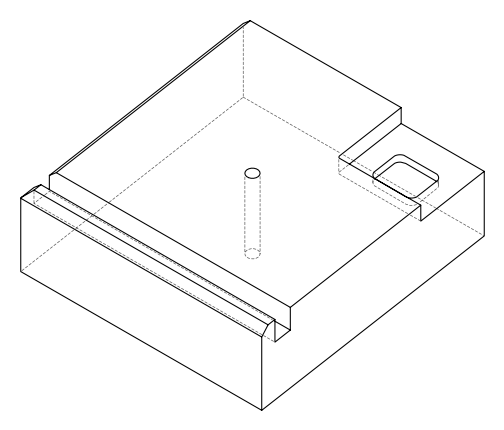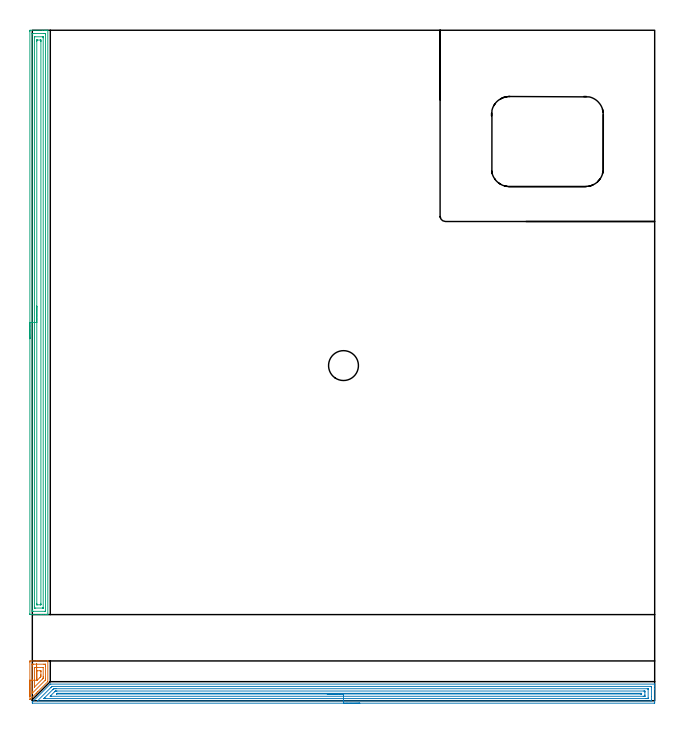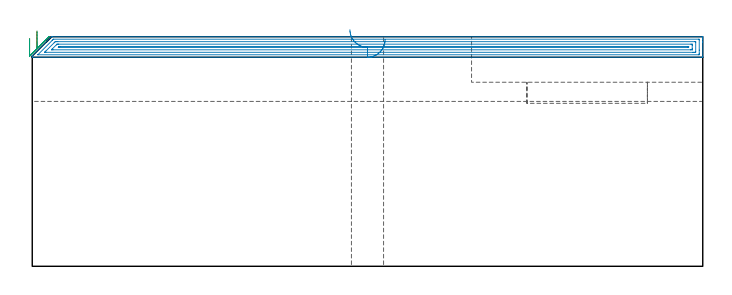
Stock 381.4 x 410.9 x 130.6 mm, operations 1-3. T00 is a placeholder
(PLAN: 10 operations, 6 tool changes, 191.3 min)
(1 AREA_MILL | FG_CHAMFER_SURFACE | UGT0205_001 | 0.86 min | 1857 mm3)
(2 AREA_MILL_1 | FG_CHAMFER_SURFACE_1 | UGT0205_001 | 15.23 min | 25622 mm3)
(3 AREA_MILL_2 | FG_CHAMFER_SURFACE_2 | UGT0205_001 | 11.72 min | 22038 mm3)
(4 MILL_CORNER_NOTCH_RECTANGULAR | CORNER_NOTCH_RECTANGULAR | NXT0201_008 | Follow Part, ap 1.5, ae 75% | 146.6 min | 399093 mm3)
(5 MILL_RECTANGULAR_POCKET | POCKET_RECTANGULAR_STRAIGHT | UGT0201_094 | Follow Part, ap 5, ae 75% | 1.75 min | 44154 mm3)
(6 MILL_RECTANGULAR_SLOT | SLOT_RECTANGULAR | UGT0201_094 | Follow Part, ap 5, ae 75% | 13.82 min | 397866 mm3)
(7 SPOT_DRILL | STEP1HOLE | NXT0321_9005460120000 | 0.05 min | 152 mm3)
(8 DRILL_BLIND_HOLE_INTO_CENTER | STEP1HOLE | NXT0301_128 | 0.08 min | 1765 mm3)
(9 GUN_DRILL_THROUGH_HOLE | STEP1HOLE | UGT0307_008 | 0.64 min | 10733 mm3)
(10 DRILL_TO_ENLARGE_THROUGH_HOLE | STEP1HOLE | UGT0301_252 | 0.56 min | 21653 mm3)
(TOOL UGT0205_001 | Chamfer Mill 20 x 3 x 45 deg. | D20 FL50 Z2)
(TOOL NXT0201_008 | ENDMILL 6mm [2P460-0600-NA 1630] | D6 FL26 Z6)
(TOOL UGT0201_094 | End mill 20 mm | D20 FL38 Z4)
(TOOL NXT0321_9005460120000 | NC Spot Drill, 142deg, 12mm, Carbide, Uncoated | D12 PA142 FL30 Z2)
(TOOL NXT0301_128 | Carbide Drill 12mm [861.1-1200-036A1-GP GC34] | D12 PA150 FL37.4 Z2)
(TOOL UGT0307_008 | Gun Drill 11 mm | D11 PA130 FL24 Z1)
(TOOL UGT0301_252 | Twist Drill 18.3 mm | D18.3 PA118 FL135 Z2)
(OP 1 AREA_MILL)
G17 G21 G94 G90
T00 M6
G54
G17 G0 G90 X-1.5 Y2.55 S1061 M3
G43 Z140.6 H0
Z129.6
G94 G1 Y2.588 Z128.728 F250.
Y2.702 Z127.863
Y2.891 Z127.012
Y3.153 Z126.18
Y3.487 Z125.374
Y3.89 Z124.6
Y4.359 Z123.864
Y4.89 Z123.172
Y5.479 Z122.529
Y6.122 Z121.94
Y6.814 Z121.408
Y7.55 Z120.94
Y8.324 Z120.537
Y9.13 Z120.203
Y9.962 Z119.941
Y10.814 Z119.752
Y11.678 Z119.638
Y12.55 Z119.6
Y23.688
X-1.498 Y23.98 Z119.602
X-1.49 Y24.395 Z119.605
X-1.33 Y24.399 Z119.765
X2.662 Y24.4 Z123.756
X3.515 Z124.615
X9.357 Z130.457
X9.499 Y24.398 Z130.599
Y24.397
X9.5 Y11.7 Z130.6
X3.317 Y5.516 Z124.416
X2.438 Y4.637 Z123.537
X-1.079 Y1.12 Z120.019
X-1.414 Y0.785 Z119.684
X-1.494 Y0.717 Z119.603
X-1.497 Y0.731 Z119.601
X-1.5 Y0.762 Z119.599
Y0.778 Z119.6
Y12.55
X-0.086 Z121.014
Y21.342
X-0.085 Y22.221 Z121.015
X-0.084 Y22.291 Z121.016
X-0.079 Y22.364 Z121.021
X-0.075 Y22.391 Z121.025
X-0.057 Y22.393 Z121.043
X-0.013 Y22.396 Z121.087
X0.698 Y22.4 Z121.798
X0.879 Z121.979
X7.121 Z128.221
X7.834 Y22.398 Z128.934
X8.013 Y22.393 Z129.113
X8.067 Y22.39 Z129.167
X8.079 Y22.292 Z129.179
X8.083 Y22.221 Z129.183
X8.085 Y22.151 Z129.185
X8.086 Y21.342 Z129.186
X8.085 Y13.286 Z129.185
X8.084 Y13.142 Z129.184
X8.079 Y12.855 Z129.179
X8.073 Y12.734 Z129.173
X8.056 Y12.713 Z129.156
X8.013 Y12.665 Z129.113
X7.956 Y12.606 Z129.056
X7.9 Y12.55 Z129.
X-0.012 Y4.637 Z121.088
X-0.079 Y4.584 Z121.021
X-0.082 Y4.637 Z121.018
X-0.084 Y4.707 Z121.016
X-0.086 Y5.516 Z121.014
Y12.55
X1.328 Z122.428
X1.329 Y20.165 Z122.429
X1.331 Y20.281 Z122.431
X1.335 Y20.358 Z122.435
X1.337 Y20.39 Z122.437
X1.835 Y20.4 Z122.935
X6.294 Z127.394
X6.626 Y20.392 Z127.726
X6.662 Y20.39 Z127.762
X6.666 Y20.367 Z127.766
X6.669 Y20.327 Z127.769
X6.671 Y20.287 Z127.771
Y14.752
X6.669 Y14.308 Z127.769
X6.665 Y13.879 Z127.765
X6.66 Y13.771 Z127.76
X6.28 Y13.379 Z127.38
X1.41 Y8.51 Z122.51
X1.358 Y8.46 Z122.458
X1.34 Y8.446 Z122.44
X1.335 Y8.445 Z122.435
X1.333 Y8.448 Z122.433
X1.33 Y8.489 Z122.43
X1.329 Y8.517 Z122.429
X1.328 Y12.55 Z122.428
X2.743 Z123.843
Y18.225
X2.744 Y18.325 Z123.844
X2.747 Y18.374 Z123.847
X2.749 Y18.39 Z123.849
X2.777 Y18.394 Z123.877
X2.972 Y18.399 Z124.072
X4.755 Y18.4 Z125.855
X5.155 Y18.394 Z126.255
X5.246 Y18.39 Z126.346
X5.251 Y18.237 Z126.351
X5.257 Y17.905 Z126.357
Y17.825
Y16.146
X5.256 Y15.268 Z126.356
X5.254 Y15.188 Z126.354
X5.238 Y14.799 Z126.338
X5.044 Y14.598 Z126.144
X4.76 Y14.308 Z125.86
X2.895 Y12.444 Z123.995
X2.831 Y12.384 Z123.931
X2.768 Y12.328 Z123.868
X2.749 Y12.324 Z123.849
X2.744 Y12.469 Z123.844
X2.743 Y12.55 Z123.843
X2.732 Y13.422 Z123.87
X2.722 Y14.288 Z123.974
X2.711 Y15.142 Z124.152
X2.701 Y15.977 Z124.404
X2.691 Y16.787 Z124.728
X2.681 Y17.566 Z125.121
X2.672 Y18.307 Z125.581
X2.664 Y19.006 Z126.103
X2.656 Y19.656 Z126.685
X2.648 Y20.253 Z127.321
X2.642 Y20.793 Z128.006
X2.636 Y21.27 Z128.736
X2.631 Y21.683 Z129.505
X2.627 Y22.026 Z130.307
X2.623 Y22.299 Z131.136
X2.621 Y22.498 Z131.985
X2.619 Y22.623 Z132.848
Y22.671 Z133.719
G0 Z140.6
M5
M2
(OP 2 AREA_MILL_1)
G17 G21 G94 G90
T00 M6
G54
G17 G0 G90 X200.7 Y-1.5 S1061 M3
G43 Z140.6 H0
Z128.9
G94 G1 X200.662 Z128.028 F250.
X200.548 Z127.164
X200.359 Z126.312
X200.097 Z125.48
X199.763 Z124.674
X199.36 Z123.9
X198.892 Z123.164
X198.36 Z122.472
X197.771 Z121.829
X197.128 Z121.24
X196.436 Z120.708
X195.7 Z120.24
X194.926 Z119.837
X194.12 Z119.503
X193.288 Z119.241
X192.436 Z119.052
X191.572 Z118.938
X190.7 Z118.9
X0.159
X0.099 Y-1.498 Z118.902
X0. Y-1.493 Z118.907
Y-1.098 Z119.302
Y-1.003 Z119.396
Y-0.803 Z119.593
X0.011 Y-0.788 Z119.609
X10.927 Y10.126 Z130.526
X11.005 Y10.199 Z130.585
X11.315 Y10.2 Z130.6
X381.241
X381.39 Y10.197 Z130.588
X381.392 Y10.171 Z130.563
X381.4 Y9.823 Z130.222
Y9.418 Z129.817
Y8.785 Z129.18
Y7.581 Z127.978
Y7.011 Z127.405
Y-0.972 Z119.426
X381.397 Y-1.26 Z119.138
X381.39 Y-1.492 Z118.906
X381.156 Y-1.499 Z118.899
X190.7 Y-1.5 Z118.9
Y-0.086 Z120.314
X3.284
X3.177 Y-0.085 Z120.315
X3.226 Y-0.028 Z120.372
X3.283 Y0.033 Z120.433
X11.315 Y8.066 Z128.466
X11.678 Y8.424 Z128.824
X12.046 Y8.785 Z129.185
X12.207 Y8.786 Z129.186
X379.008
X379.39 Y8.785 Z129.185
X379.399 Y8.398 Z128.798
X379.4 Y2.576 Z122.976
Y0.802 Z121.202
X379.399 Y0.415 Z120.815
X379.39 Y-0.085 Z120.315
X379.011 Y-0.086 Z120.314
X190.7
Y1.328 Z121.728
X7.745 Y1.329 Z121.729
X7.215 Y1.33 Z121.73
X7.143 Y1.331 Z121.731
X7.07 Y1.335 Z121.735
X7.127 Y1.416 Z121.816
X7.392 Y1.689 Z122.089
X7.567 Y1.867 Z122.267
X7.745 Y2.046 Z122.446
X12.46 Y6.76 Z127.16
X12.714 Y7.011 Z127.411
X12.91 Y7.199 Z127.599
X13.1 Y7.364 Z127.764
X13.632 Y7.369 Z127.769
X13.993 Y7.371 Z127.771
X14.522
X376.862
X377.225 Y7.37 Z127.77
X377.345 Y7.367 Z127.767
X377.38 Y7.365 Z127.765
X377.39 Y7.301 Z127.701
X377.395 Y7.185 Z127.585
X377.399 Y7.011 Z127.411
Y1.689 Z122.089
X377.398 Y1.517 Z121.917
X377.39 Y1.347 Z121.747
X377.225 Y1.335 Z121.735
X376.693 Y1.33 Z121.73
X376.332 Y1.329 Z121.729
X375.803 Y1.328 Z121.728
X190.7
Y2.743 Z123.143
X11.815
X11.315 Y2.744 Z123.144
X11.145 Y2.745 Z123.145
X10.918 Y2.749 Z123.149
X11.024 Y2.865 Z123.265
X11.156 Y3.003 Z123.403
X11.315 Y3.166 Z123.566
X13.689 Y5.539 Z125.939
X13.993 Y5.84 Z126.24
X14.093 Y5.933 Z126.333
X14.122 Y5.95 Z126.35
X14.165 Y5.952 Z126.352
X14.885 Y5.957 Z126.357
X15.053
X374.715
X375.314 Y5.952 Z126.352
X375.377 Y5.951 Z126.351
X375.39 Y5.872 Z126.272
X375.394 Y5.674 Z126.074
X375.4 Y5.277 Z125.677
Y3.502 Z123.902
X375.399 Y3.039 Z123.439
X375.397 Y2.827 Z123.227
X375.393 Y2.775 Z123.175
X375.391 Y2.753 Z123.153
X375.373 Y2.75 Z123.15
X375.268 Y2.747 Z123.147
X374.547 Y2.743 Z123.143
X374.38
X190.7
Y4.157 Z124.557
X15.079
X14.986 Y4.158 Z124.558
X14.885 Y4.16 Z124.56
X14.807 Y4.163 Z124.563
X14.837 Y4.227 Z124.627
X14.885 Y4.285 Z124.685
X14.917 Y4.318 Z124.718
X14.949 Y4.35 Z124.75
X15.12 Y4.51 Z124.91
X15.16 Y4.536 Z124.936
X15.26 Y4.539 Z124.939
X15.389 Y4.542 Z124.942
X15.583 Y4.543 Z124.943
X15.777
X372.762
X372.957 Y4.542 Z124.942
X373.345 Y4.538 Z124.938
X373.389 Y4.536 Z124.936
X373.393 Y4.526 Z124.926
X373.397 Y4.496 Z124.896
X373.399 Y4.441 Z124.841
X373.397 Y4.35 Z124.75
X373.39 Y4.193 Z124.593
X373.377 Y4.164 Z124.564
X373.28 Y4.16 Z124.56
X373.151 Y4.158 Z124.558
X372.956 Y4.157 Z124.557
X372.762
X190.7
X189.828 Z124.595
X188.964 Z124.709
X188.112 Z124.898
X187.28 Z125.16
X186.474 Z125.494
X185.7 Z125.897
X184.964 Z126.365
X184.272 Z126.896
X183.629 Z127.486
X183.04 Z128.129
X182.508 Z128.821
X182.04 Z129.557
X181.637 Z130.331
X181.303 Z131.137
X181.041 Z131.969
X180.852 Z132.82
X180.738 Z133.685
X180.7 Z134.557
G0 Z140.6
M5
M2
(OP 3 AREA_MILL_2)
G17 G21 G94 G90
T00 M6
G54
G17 G0 G90 X-1.5 Y221.85 S1061 M3
G43 Z140.6 H0
Z129.6
G94 G1 Y221.888 Z128.728 F250.
Y222.002 Z127.864
Y222.191 Z127.012
Y222.453 Z126.18
Y222.787 Z125.374
Y223.19 Z124.6
Y223.658 Z123.864
Y224.19 Z123.172
Y224.779 Z122.529
Y225.422 Z121.94
Y226.114 Z121.408
Y226.85 Z120.94
Y227.624 Z120.537
Y228.43 Z120.203
Y229.262 Z119.941
Y230.114 Z119.752
Y230.978 Z119.638
Y231.85 Z119.6
Y410.268
X-1.497 Y410.569 Z119.602
X-1.492 Y410.89 Z119.606
X-1.166 Y410.9 Z119.931
X6.229 Z127.324
X7.645 Z128.741
X8.013 Z129.108
X8.749 Z129.848
X9.009 Z130.109
X9.441 Y410.892 Z130.532
X9.497 Y410.89 Z130.589
X9.5 Y410.715 Z130.6
Y52.979
X9.504 Y52.81 Z130.596
X9.495 Y52.808 Z130.586
X9.439 Y52.804 Z130.531
X9.009 Y52.8 Z130.108
X8.748 Z129.848
X8.013 Z129.108
X6.753 Z127.85
X5.338 Z126.433
X-1.167 Z119.931
X-1.492 Y52.81 Z119.606
X-1.499 Y53.134 Z119.599
Y53.142
X-1.5 Y231.85 Z119.6
X-0.086 Z121.014
X-0.085 Y408.626 Z121.015
X-0.082 Y408.772 Z121.018
X-0.079 Y408.868 Z121.021
X-0.073 Y408.891 Z121.027
X-0.064 Y408.893 Z121.036
X-0.013 Y408.896 Z121.087
X0.46 Y408.9 Z121.56
X7.121 Z128.221
X7.595 Y408.899 Z128.695
X8.013 Y408.892 Z129.113
X8.066 Y408.89 Z129.166
X8.079 Y408.698 Z129.179
X8.084 Y408.553 Z129.184
X8.085 Y408.48 Z129.185
Y55.074
X8.082 Y54.928 Z129.182
X8.079 Y54.833 Z129.179
X8.073 Y54.809 Z129.173
X8.064 Y54.807 Z129.164
X8.013 Y54.804 Z129.113
X7.54 Y54.8 Z128.64
X0.405 Y54.801 Z121.505
X-0.013 Y54.808 Z121.087
X-0.066 Y54.81 Z121.034
X-0.079 Y55.001 Z121.021
X-0.084 Y55.147 Z121.016
X-0.085 Y55.22 Z121.015
X-0.086 Y231.85 Z121.014
X1.328 Z122.428
X1.329 Y406.802 Z122.429
X1.33 Y406.857 Z122.43
X1.332 Y406.883 Z122.432
X1.334 Y406.889 Z122.434
X1.354 Y406.892 Z122.454
X1.563 Y406.899 Z122.663
X6.229 Z127.329
X6.438 Y406.895 Z127.538
X6.576 Y406.89 Z127.676
X6.665 Y406.883 Z127.765
X6.667 Y406.838 Z127.767
X6.669 Y406.691 Z127.769
X6.671 Y406.248 Z127.771
Y56.898
X6.67 Y56.843 Z127.77
X6.668 Y56.817 Z127.768
X6.666 Y56.811 Z127.766
X6.645 Y56.809 Z127.745
X6.437 Y56.801 Z127.537
X1.771 Z122.871
X1.562 Y56.805 Z122.662
X1.424 Y56.81 Z122.524
X1.335 Y56.817 Z122.435
X1.333 Y56.862 Z122.433
X1.331 Y57.009 Z122.431
X1.329 Y57.452 Z122.429
X1.328 Y231.85 Z122.428
X2.743 Z123.843
Y404.008
X2.747 Y404.818 Z123.847
X2.749 Y404.874 Z123.849
X2.753 Y404.89 Z123.853
X2.776 Y404.892 Z123.876
X2.887 Y404.897 Z123.987
X3.109 Y404.899 Z124.209
X4.892 Z125.992
X5.113 Y404.897 Z126.213
X5.223 Y404.892 Z126.323
X5.247 Y404.89 Z126.347
X5.25 Y404.876 Z126.35
X5.252 Y404.834 Z126.352
X5.257 Y404.089 Z126.357
Y404.008
Y59.692
X5.253 Y58.882 Z126.353
X5.25 Y58.826 Z126.35
X5.247 Y58.81 Z126.347
X5.224 Y58.808 Z126.324
X5.113 Y58.803 Z126.213
X4.891 Y58.801 Z125.991
X3.109 Z124.209
X2.887 Y58.803 Z123.987
X2.777 Y58.808 Z123.877
X2.753 Y58.81 Z123.853
X2.749 Y58.824 Z123.849
X2.748 Y58.866 Z123.848
X2.743 Y59.611 Z123.843
Y59.692
Y231.85
Y232.722 Z123.881
Y233.586 Z123.995
Y234.438 Z124.183
Y235.27 Z124.446
Y236.076 Z124.78
Y236.85 Z125.182
Y237.586 Z125.651
Y238.278 Z126.182
Y238.921 Z126.772
Y239.51 Z127.415
Y240.042 Z128.107
Y240.51 Z128.843
Y240.913 Z129.616
Y241.247 Z130.422
Y241.509 Z131.254
Y241.698 Z132.106
Y241.812 Z132.971
Y241.85 Z133.843
G0 Z140.6
M5
M2
